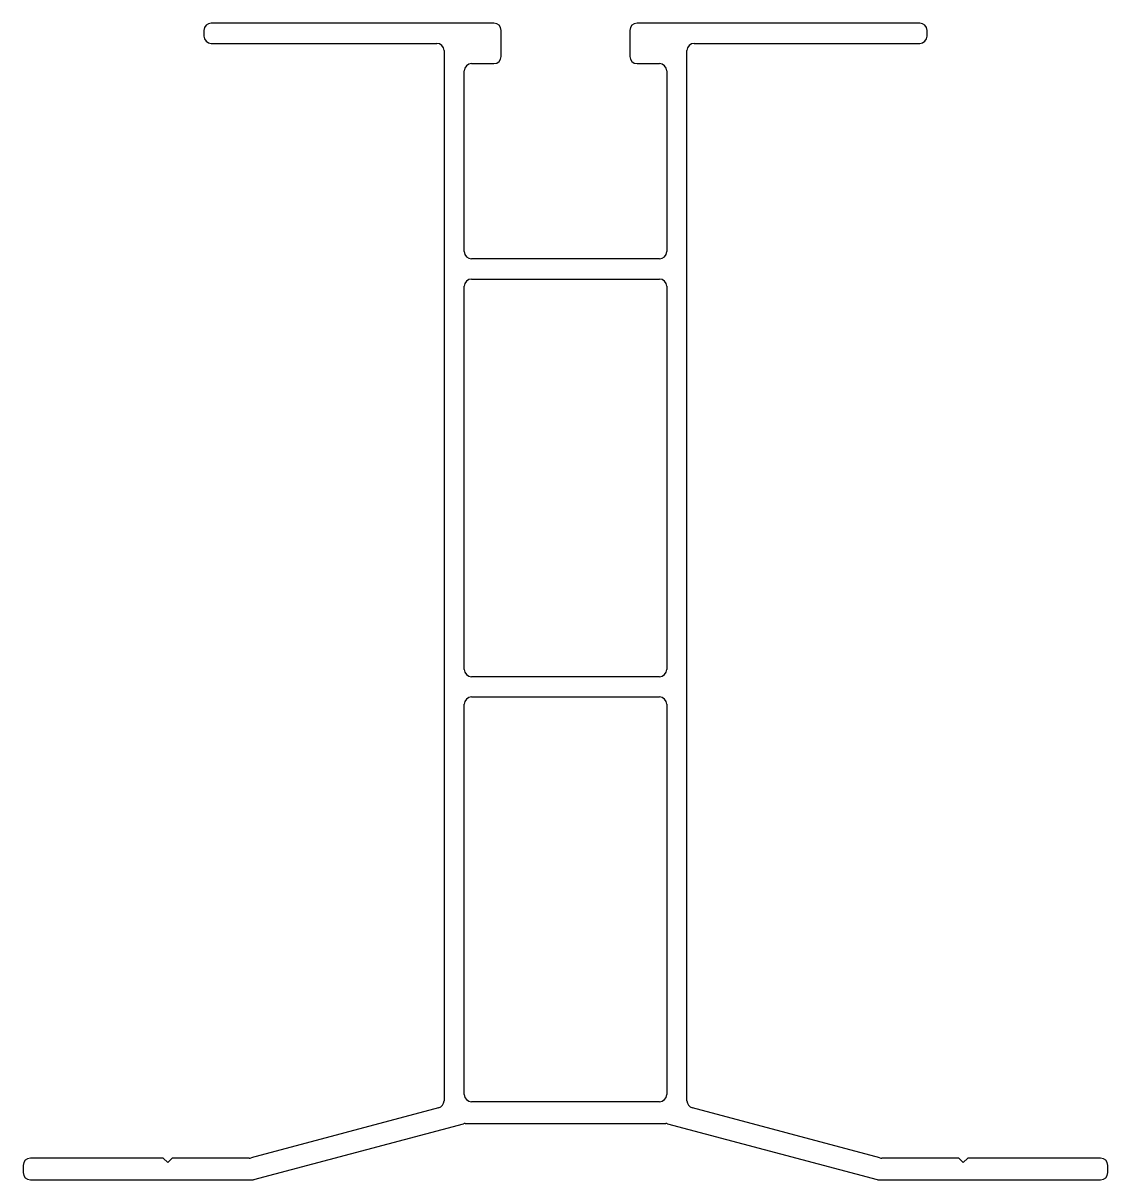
# Model space of a CAD drawing. Extents: x 1915.3 to 1990.3, y 1862.6 to 1942.6.
import ezdxf

# ---------------------------------------------------------------- set-up
doc = ezdxf.new("R2010")
doc.units = 0
doc.layers.get('0').update_dxf_attribs({"linetype": 'CONTINUOUS'})

msp = doc.modelspace()

# ---------------------------------------------------------------- linework, layer by layer
for p, q in [((1947.85, 1942.585), (1928.3, 1942.585)), ((1977.3, 1942.585), (1957.75, 1942.585)), ((1927.8, 1942.085), (1927.8, 1941.685)), ((1948.35, 1940.285), (1948.35, 1942.085)), ((1957.25, 1942.085), (1957.25, 1940.285)), ((1977.8, 1941.685), (1977.8, 1942.085)), ((1928.3, 1941.185), (1943.9, 1941.185)), ((1961.7, 1941.185), (1977.3, 1941.185)), ((1944.4, 1940.685), (1944.4, 1868.047)), ((1961.2, 1868.047), (1961.2, 1940.685)), ((1945.8, 1926.785), (1945.8, 1939.285)), ((1946.3, 1939.785), (1947.85, 1939.785)), ((1957.75, 1939.785), (1959.3, 1939.785)), ((1959.8, 1939.285), (1959.8, 1926.785)), ((1959.3, 1926.285), (1946.3, 1926.285)), ((1946.3, 1924.885), (1959.3, 1924.885)), ((1945.8, 1897.885), (1945.8, 1924.385)), ((1959.8, 1924.385), (1959.8, 1897.885)), ((1959.3, 1897.385), (1946.3, 1897.385)), ((1945.8, 1868.485), (1945.8, 1895.485)), ((1946.3, 1895.985), (1959.3, 1895.985)), ((1959.8, 1895.485), (1959.8, 1868.485)), ((1944.029, 1867.564), (1931.065, 1864.101)), ((1959.3, 1867.985), (1946.3, 1867.985)), ((1974.535, 1864.101), (1961.571, 1867.564)), ((1931.262, 1862.601), (1945.736, 1866.468)), ((1945.865, 1866.485), (1959.734, 1866.485)), ((1959.863, 1866.468), (1974.338, 1862.601)), ((1924.99, 1864.085), (1915.8, 1864.085)), ((1925.3, 1863.775), (1924.99, 1864.085)), ((1925.61, 1864.085), (1925.3, 1863.775)), ((1930.936, 1864.085), (1925.61, 1864.085)), ((1979.99, 1864.085), (1974.664, 1864.085)), ((1980.3, 1863.775), (1979.99, 1864.085)), ((1980.61, 1864.085), (1980.3, 1863.775)), ((1989.8, 1864.085), (1980.61, 1864.085)), ((1915.3, 1863.585), (1915.3, 1863.085)), ((1990.3, 1863.085), (1990.3, 1863.585)), ((1915.8, 1862.585), (1931.133, 1862.585)), ((1974.467, 1862.585), (1989.8, 1862.585))]:
    msp.add_line(p, q)
for centre, start, end in [((1928.3, 1942.085), 90, 180), ((1947.85, 1942.085), 0, 90), ((1957.75, 1942.085), 90, 180), ((1977.3, 1942.085), 0, 90), ((1928.3, 1941.685), 180, 270), ((1977.3, 1941.685), 270, 360), ((1943.9, 1940.685), 0, 90), ((1961.7, 1940.685), 90, 180), ((1947.85, 1940.285), 270, 360), ((1957.75, 1940.285), 180, 270), ((1946.3, 1939.285), 90, 180), ((1959.3, 1939.285), 0, 90), ((1946.3, 1926.785), 180, 270), ((1959.3, 1926.785), 270, 360), ((1946.3, 1924.385), 90, 180), ((1959.3, 1924.385), 0, 90), ((1946.3, 1897.885), 180, 270), ((1959.3, 1897.885), 270, 360), ((1946.3, 1895.485), 90, 180), ((1959.3, 1895.485), 0, 90), ((1943.9, 1868.047), 284.95466, 0), ((1946.3, 1868.485), 180, 270), ((1959.3, 1868.485), 270, 0), ((1961.7, 1868.047), 180, 255.04534), ((1945.865, 1865.985), 90, 104.95466), ((1959.734, 1865.985), 75.04534, 90), ((1915.8, 1863.585), 90, 180), ((1930.936, 1864.585), 270, 284.95466), ((1974.664, 1864.585), 255.04534, 270), ((1989.8, 1863.585), 0, 90), ((1915.8, 1863.085), 180, 270), ((1931.133, 1863.085), 270, 284.95466), ((1974.467, 1863.085), 255.04534, 270), ((1989.8, 1863.085), 270, 0)]:
    msp.add_arc(centre, 0.5, start, end)

doc.saveas('drawing.dxf')
